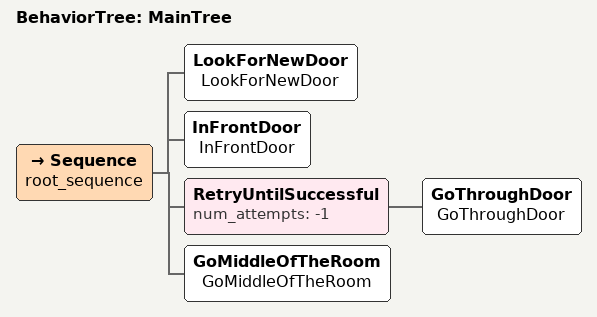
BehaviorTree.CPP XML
<root BTCPP_format="4">
    <BehaviorTree ID="MainTree">
        <Sequence name="root_sequence">
            <LookForNewDoor name="LookForNewDoor"/>
            <InFrontDoor name="InFrontDoor"/>
            <RetryUntilSuccessful num_attempts="-1">
                <GoThroughDoor name="GoThroughDoor"/>
            </RetryUntilSuccessful>
            <GoMiddleOfTheRoom name="GoMiddleOfTheRoom"/>
        </Sequence>
    </BehaviorTree>
</root>
